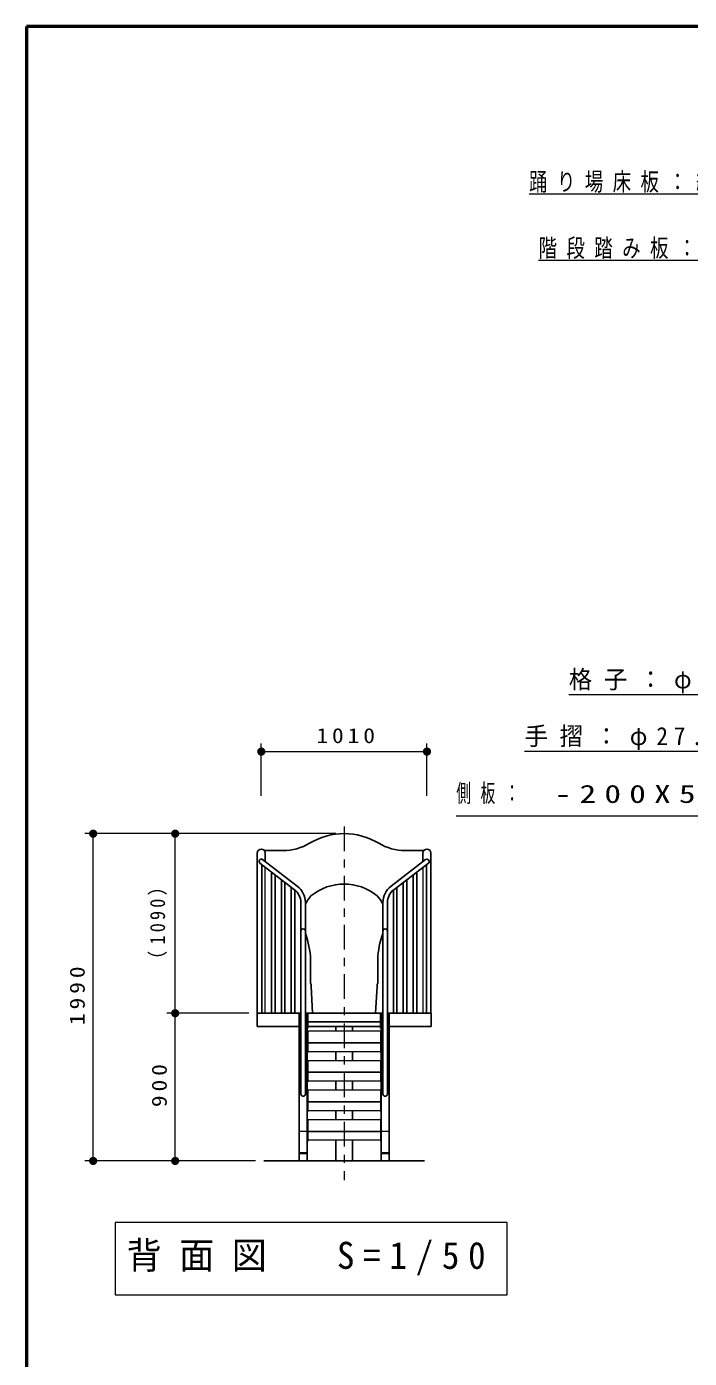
# Model space of a CAD drawing. Units: millimetres on the paper, scale 1:50. Extents: x -365 to 0, y 0 to 257.
# Drawn here: x -365 to -284.2, y 94.7 to 257 of the extents above; entities that cross this region are included whole.
import ezdxf

# ---------------------------------------------------------------- set-up
doc = ezdxf.new("R2010")
doc.units = ezdxf.units.MM
doc.linetypes.add('USER2', pattern=[6, 3, -1, 1, -1])
doc.layers.add('LY_1', color=7, linetype='Continuous', lineweight=13)
doc.layers.add('LY_2', color=7, linetype='Continuous', lineweight=13)
doc.styles.add('ＭＳ ゴシック', font='')
doc.styles.get('ＭＳ ゴシック').set_extended_font_data('MS Gothic')

# ---------------------------------------------------------------- blocks, each defined once
blk = doc.blocks.new('filled_dot')
at = {"color": 0, "linetype": 'Continuous', "lineweight": -2, "const_width": 1.25}
blk.add_lwpolyline([(-0.625, 0, 1), (0.625, 0, 1)], format="xyb", close=True, dxfattribs=at)

msp = doc.modelspace()

# ---------------------------------------------------------------- linework, layer by layer
at = {"layer": 'LY_1'}
for p, q in [((-303.744, 236.61), (-260.161, 236.61)), ((-302.583, 228.544), (-259.211, 228.544)), ((-298.896, 175.612), (-262.03, 175.612)), ((-336.388, 163.255), (-336.388, 169.655)), ((-316.188, 163.255), (-316.188, 169.655)), ((-336.388, 168.655), (-316.188, 168.655)), ((-304.29, 168.696), (-260.848, 168.696)), ((-312.613, 160.831), (-265.678, 160.831)), ((-327.288, 158.655), (-357.888, 158.655)), ((-356.888, 118.769), (-356.888, 158.655)), ((-327.288, 158.655), (-347.888, 158.655)), ((-346.888, 136.769), (-346.888, 158.655)), ((-335.905, 136.769), (-335.905, 154.556)), ((-316.671, 136.769), (-316.671, 154.556)), ((-337.888, 136.769), (-347.888, 136.769)), ((-346.888, 118.769), (-346.888, 136.769)), ((-330.788, 133.297), (-330.728, 133.297)), ((-330.728, 134.628), (-321.848, 134.628)), ((-330.728, 134.628), (-330.728, 131.997)), ((-321.848, 134.628), (-321.848, 131.997)), ((-321.788, 133.297), (-321.848, 133.297)), ((-330.788, 131.997), (-330.728, 131.997)), ((-330.728, 132.125), (-321.848, 132.125)), ((-321.788, 131.997), (-321.848, 131.997)), ((-330.728, 131.028), (-321.848, 131.028)), ((-330.728, 131.028), (-330.728, 128.397)), ((-321.848, 131.028), (-321.848, 128.397)), ((-330.788, 129.697), (-330.728, 129.697)), ((-330.788, 128.397), (-330.728, 128.397)), ((-330.728, 128.525), (-321.848, 128.525)), ((-321.788, 129.697), (-321.848, 129.697)), ((-321.788, 128.397), (-321.848, 128.397)), ((-330.728, 127.428), (-321.848, 127.428)), ((-330.728, 127.428), (-330.728, 124.797)), ((-321.848, 127.428), (-321.848, 124.797)), ((-330.788, 126.097), (-330.728, 126.097)), ((-321.788, 126.097), (-321.848, 126.097)), ((-330.788, 124.797), (-330.728, 124.797)), ((-330.728, 124.925), (-321.848, 124.925)), ((-330.728, 123.828), (-321.848, 123.828)), ((-330.728, 123.828), (-330.728, 121.197)), ((-321.788, 124.797), (-321.848, 124.797)), ((-321.848, 123.828), (-321.848, 121.197)), ((-331.788, 122.397), (-330.788, 122.397)), ((-330.788, 122.497), (-330.728, 122.497)), ((-321.788, 122.497), (-321.848, 122.497)), ((-321.788, 122.397), (-320.788, 122.397)), ((-330.788, 121.197), (-330.728, 121.197)), ((-330.728, 121.325), (-321.848, 121.325)), ((-321.788, 121.197), (-321.848, 121.197)), ((-337.088, 118.769), (-357.888, 118.769)), ((-337.088, 118.769), (-347.888, 118.769)), ((-354.213, 111.264), (-354.213, 102.464)), ((-306.413, 111.264), (-354.213, 111.264)), ((-306.413, 102.464), (-306.413, 111.264)), ((-354.213, 102.464), (-306.413, 102.464))]:
    msp.add_line(p, q, dxfattribs=at)
at = {"layer": 'LY_1', "linetype": 'USER2'}
msp.add_line((-326.288, 159.523), (-326.288, 116.432), dxfattribs=at)
at = {"layer": 'LY_1', "lineweight": 25}
for p, q in [((-336.874, 156.283), (-336.874, 136.769)), ((-336.03, 156.596), (-333.697, 156.596)), ((-335.902, 155.238), (-335.902, 156.283)), ((-316.546, 156.596), (-318.88, 156.596)), ((-316.674, 155.238), (-316.674, 156.283)), ((-315.702, 156.283), (-315.702, 136.769)), ((-332.335, 151.826), (-336.555, 155.053)), ((-336.333, 136.769), (-336.333, 154.883)), ((-332.004, 152.258), (-336.225, 155.485)), ((-320.572, 152.258), (-316.352, 155.485)), ((-320.242, 151.826), (-316.022, 155.053)), ((-316.244, 136.769), (-316.244, 154.883)), ((-335.133, 136.769), (-335.133, 153.965)), ((-334.699, 136.769), (-334.699, 153.634)), ((-333.933, 136.769), (-333.933, 153.048)), ((-333.499, 136.769), (-333.499, 152.716)), ((-319.078, 136.769), (-319.078, 152.716)), ((-318.644, 136.769), (-318.644, 153.048)), ((-317.878, 136.769), (-317.878, 153.634)), ((-317.444, 136.769), (-317.444, 153.965)), ((-332.733, 136.769), (-332.733, 152.131)), ((-332.299, 136.769), (-332.299, 151.799)), ((-320.278, 136.769), (-320.278, 151.799)), ((-319.844, 136.769), (-319.844, 152.131)), ((-331.56, 150.26), (-331.56, 126.917)), ((-331.016, 150.26), (-331.016, 126.917)), ((-321.56, 150.26), (-321.56, 126.917)), ((-321.016, 150.26), (-321.016, 126.917)), ((-330.387, 143.299), (-330.387, 140.423)), ((-322.19, 143.299), (-322.19, 140.423)), ((-330.128, 136.769), (-330.302, 140.076)), ((-322.448, 136.769), (-322.275, 140.076)), ((-336.888, 136.769), (-331.56, 136.769)), ((-336.888, 136.769), (-336.888, 135.169)), ((-331.788, 136.769), (-331.788, 119.679)), ((-331.016, 136.769), (-321.56, 136.769)), ((-330.788, 136.769), (-330.788, 119.679)), ((-330.728, 134.969), (-330.728, 136.769)), ((-321.848, 134.969), (-321.848, 136.769)), ((-321.788, 136.769), (-321.788, 119.679)), ((-315.688, 136.769), (-321.016, 136.769)), ((-320.788, 136.769), (-320.788, 119.679)), ((-315.688, 136.769), (-315.688, 135.169)), ((-336.888, 135.169), (-331.788, 135.169)), ((-330.788, 134.969), (-330.728, 134.969)), ((-330.728, 135.725), (-321.848, 135.725)), ((-330.728, 135.169), (-321.848, 135.169)), ((-327.304, 135.169), (-327.304, 134.628)), ((-325.272, 135.169), (-325.272, 134.628)), ((-321.788, 134.969), (-321.848, 134.969)), ((-315.688, 135.169), (-320.788, 135.169)), ((-321.848, 133.169), (-330.728, 133.169)), ((-327.304, 132.125), (-327.304, 131.028)), ((-325.272, 132.125), (-325.272, 131.028)), ((-321.848, 129.569), (-330.728, 129.569)), ((-327.304, 128.525), (-327.304, 127.428)), ((-325.272, 128.525), (-325.272, 127.428)), ((-321.848, 125.969), (-330.728, 125.969)), ((-327.304, 124.925), (-327.304, 123.828)), ((-325.272, 124.925), (-325.272, 123.828)), ((-321.848, 122.369), (-330.728, 122.369)), ((-327.304, 118.769), (-327.304, 121.325)), ((-325.272, 118.769), (-325.272, 121.325)), ((-336.088, 118.769), (-316.488, 118.769)), ((-330.788, 119.769), (-331.788, 119.769)), ((-330.788, 119.679), (-331.788, 119.679)), ((-331.774, 118.769), (-331.774, 119.679)), ((-330.802, 118.769), (-330.802, 119.679)), ((-321.788, 119.769), (-320.788, 119.769)), ((-321.788, 119.679), (-320.788, 119.679)), ((-321.774, 118.769), (-321.774, 119.679)), ((-320.802, 118.769), (-320.802, 119.679))]:
    msp.add_line(p, q, dxfattribs=at)
for centre, radius, start, end in [((-333.697, 162.754), 6.158, 270, 301.0697), ((-326.288, 150.458), 8.197, 58.9303, 121.0697), ((-318.88, 162.754), 6.158, 238.9303, 270), ((-336.388, 156.283), 0.486, 0, 180), ((-316.188, 156.283), 0.486, 0, 180), ((-336.39, 155.269), 0.272, 52.6028, 232.6028), ((-316.187, 155.269), 0.272, 307.3972, 127.3972), ((-333.532, 150.26), 1.972, 0, 52.6028), ((-333.532, 150.26), 2.516, 0, 52.6028), ((-327.31, 148.291), 4.103, 137.44333, 154.61893), ((-326.288, 146.153), 6.362, 50.54221, 129.45779), ((-325.267, 148.291), 4.103, 25.38107, 42.55667), ((-319.044, 150.26), 2.516, 127.3972, 180), ((-319.044, 150.26), 1.972, 127.3972, 180), ((-331.288, 146.769), 0.272, 0, 180), ((-340.638, 142.947), 10.257, 1.96504, 20.27221), ((-311.939, 142.947), 10.257, 159.72779, 178.03495), ((-321.288, 146.769), 0.272, 360, 180), ((-331.066, 140.072), 0.764, 0.33599, 27.33567), ((-321.511, 140.072), 0.764, 152.66433, 179.66401), ((-331.288, 126.917), 0.272, 180, 0), ((-321.288, 126.917), 0.272, 180, 0)]:
    msp.add_arc(centre, radius, start, end, dxfattribs=at)
at = {"layer": 'LY_2', "lineweight": 50}
for p, q in [((0, 257), (-365, 257)), ((-365, 257), (-365, 0))]:
    msp.add_line(p, q, dxfattribs=at)

# ---------------------------------------------------------------- block references
at = {"layer": 'LY_1', "xscale": 0.4, "yscale": 0.4}
msp.add_blockref('filled_dot', (-336.388, 168.655), dxfattribs=at)
for p, rotation in [((-316.188, 168.655), 180), ((-356.888, 158.655), 270), ((-346.888, 158.655), 270), ((-346.888, 136.769), 270), ((-346.888, 136.769), 90), ((-356.888, 118.769), 90), ((-346.888, 118.769), 90)]:
    msp.add_blockref('filled_dot', p, dxfattribs=dict(at, rotation=rotation))

# ---------------------------------------------------------------- texts
at = {"layer": 'LY_1', "style": 'ＭＳ ゴシック'}
for s, insert, char_height, attachment_point in [('\\T1.51;\\W0.75;踊り場床板：縞鋼板\u30002.3ｔ', (-303.744, 236.76), 2.199, 7), ('\\T1.51;\\W0.75;階段踏み板：縞鋼板\u30002.3ｔ', (-302.583, 228.694), 2.199, 7), ('\\T1.5;\\W0.95;格子：φ21.7×2.8', (-298.896, 175.762), 2.199, 7), ('\\T1.33;\\W1.15;1010', (-325.865, 169.655), 1.833, 8), ('\\T1.5;\\W0.95;手摺：φ27.2×2.8', (-304.29, 168.846), 2.199, 7), ('\\T1.64;\\W0.6;側板：', (-312.613, 163.481), 2.199, 4), ('\\T1.5;\\W1.35;-200X50X4.5', (-300.613, 163.481), 2.199, 4), ('\\T1.5;\\W0.95;背面図\u3000S=1/50', (-352.813, 106.864), 3.299, 4)]:
    msp.add_mtext(s, dxfattribs=dict(at, insert=insert, char_height=char_height, attachment_point=attachment_point))
at = {"layer": 'LY_1', "char_height": 1.833, "attachment_point": 8, "rotation": 90, "style": 'ＭＳ ゴシック'}
for s, insert in [('\\T1.33;\\W0.9;（1090）', (-347.888, 148.122)), ('\\T1.33;\\W1.15;1990', (-357.888, 139.135)), ('\\T1.33;\\W1.15;900', (-347.888, 128.185))]:
    msp.add_mtext(s, dxfattribs=dict(at, insert=insert))

doc.saveas('drawing.dxf')
